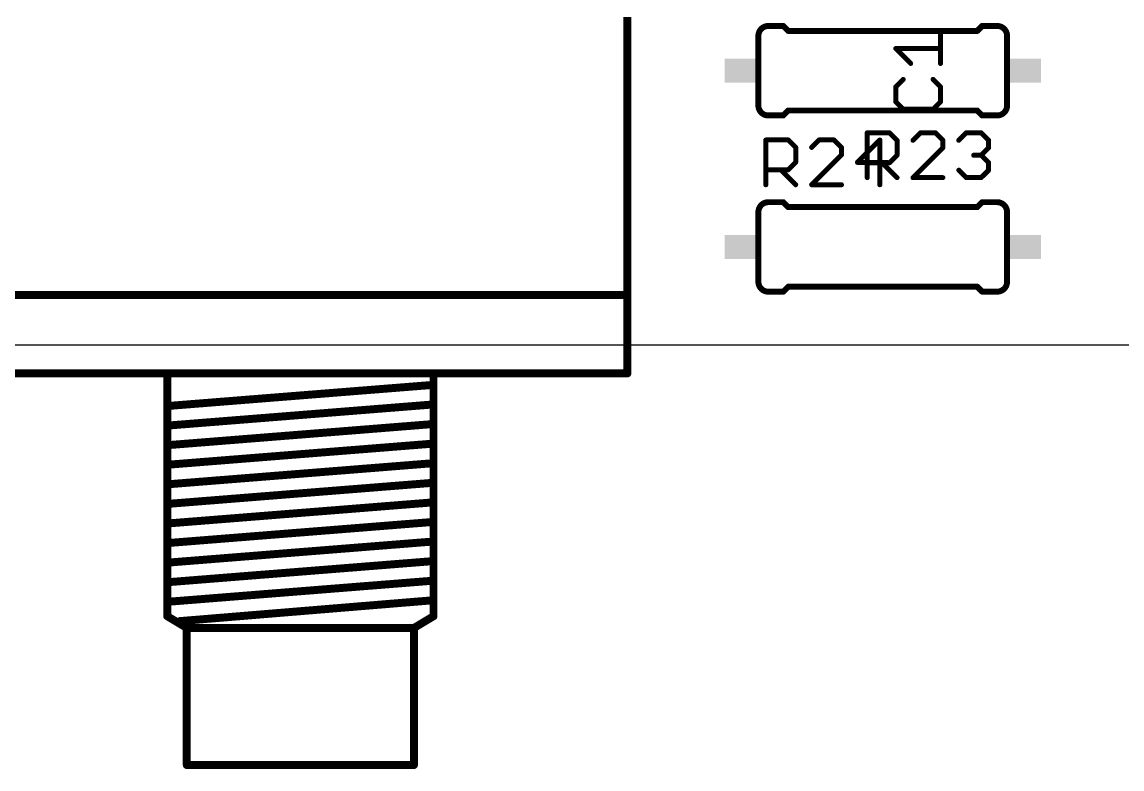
# Model space of a CAD drawing. Extents: x 0 to 70, y -10.8 to 60.8.
# Drawn here: x 16.02 to 44.11, y -10.83 to 8.24 of the extents above; entities that cross this region are included whole.
import ezdxf

# ---------------------------------------------------------------- set-up
doc = ezdxf.new("R2010")
doc.units = 0
for name, color, linetype in [('20', 7, 'CONTINUOUS'), ('21', 253, 'CONTINUOUS'), ('25', 253, 'CONTINUOUS')]:
    doc.layers.add(name, color=color, linetype=linetype)

# ---------------------------------------------------------------- blocks, each defined once
blk = doc.blocks.new('RECT')
blk.add_solid([(-0.5, -0.5), (0.5, -0.5), (-0.5, 0.5), (0.5, 0.5)])

msp = doc.modelspace()

# ---------------------------------------------------------------- linework, layer by layer
at = {"layer": '20'}
msp.add_line((0, 0), (70, 0), dxfattribs=at)
at = {"layer": '21'}
for points, const_width in [([(31.48, -0.73), (31.48, 8.37)], 0.2032), ([(35.079, 8.143), (35.46, 8.143)], 0.1524), ([(35.587, 8.016), (35.46, 8.143)], 0.1524), ([(40.413, 8.016), (40.54, 8.143)], 0.1524), ([(40.921, 8.143), (40.54, 8.143)], 0.1524), ([(34.825, 7.889), (34.825, 6.111)], 0.1524), ([(35.587, 8.016), (40.413, 8.016)], 0.1524), ([(41.175, 7.889), (41.175, 6.111)], 0.1524), ([(35.079, 5.857), (35.46, 5.857)], 0.1524), ([(35.587, 5.984), (35.46, 5.857)], 0.1524), ([(35.587, 5.984), (40.413, 5.984)], 0.1524), ([(40.413, 5.984), (40.54, 5.857)], 0.1524), ([(40.921, 5.857), (40.54, 5.857)], 0.1524), ([(35.079, 3.643), (35.46, 3.643)], 0.1524), ([(35.587, 3.516), (35.46, 3.643)], 0.1524), ([(40.413, 3.516), (40.54, 3.643)], 0.1524), ([(40.921, 3.643), (40.54, 3.643)], 0.1524), ([(34.825, 1.611), (34.825, 3.389)], 0.1524), ([(40.413, 3.516), (35.587, 3.516)], 0.1524), ([(41.175, 1.611), (41.175, 3.389)], 0.1524), ([(35.079, 1.357), (35.46, 1.357)], 0.1524), ([(35.587, 1.484), (35.46, 1.357)], 0.1524), ([(40.413, 1.484), (35.587, 1.484)], 0.1524), ([(40.413, 1.484), (40.54, 1.357)], 0.1524), ([(40.921, 1.357), (40.54, 1.357)], 0.1524), ([(14.78, 1.27), (31.48, 1.27)], 0.2032), ([(14.78, -0.73), (31.48, -0.73)], 0.2032), ([(19.73, -0.83), (19.73, -6.93)], 0.2032), ([(26.53, -6.93), (26.53, -0.83)], 0.2032), ([(19.83, -1.555), (26.43, -1.03)], 0.2032), ([(19.83, -2.055), (26.43, -1.53)], 0.2032), ([(19.83, -2.555), (26.43, -2.03)], 0.2032), ([(19.83, -3.055), (26.43, -2.53)], 0.2032), ([(19.83, -3.555), (26.43, -3.03)], 0.2032), ([(19.83, -4.055), (26.43, -3.53)], 0.2032), ([(19.83, -4.555), (26.43, -4.03)], 0.2032), ([(19.83, -5.055), (26.43, -4.53)], 0.2032), ([(19.83, -5.555), (26.43, -5.03)], 0.2032), ([(19.83, -6.055), (26.43, -5.53)], 0.2032), ([(19.83, -6.555), (26.43, -6.03)], 0.2032), ([(20.055, -7.055), (26.43, -6.53)], 0.2032), ([(19.73, -6.93), (20.23, -7.23)], 0.2032), ([(26.03, -7.23), (26.53, -6.93)], 0.2032), ([(20.23, -7.23), (20.23, -10.73)], 0.2032), ([(20.23, -7.23), (26.03, -7.23)], 0.2032), ([(26.03, -10.73), (26.03, -7.23)], 0.2032), ([(20.23, -10.73), (26.03, -10.73)], 0.2032)]:
    msp.add_lwpolyline(points, dxfattribs=dict(at, const_width=const_width))
for points, const_width in [([(35.079, 8.143, 0.4142), (34.825, 7.889)], 0.1524), ([(35.079, 8.1811, 1), (35.079, 8.1049)], 0.0762), ([(35.079, 8.1049, 1), (35.079, 8.1811)], 0.0762), ([(35.4869, 8.1699, 1), (35.4331, 8.1161)], 0.0762), ([(35.46, 8.1049, 1), (35.46, 8.1811)], 0.0762), ([(40.54, 8.1811, 1), (40.54, 8.1049)], 0.0762), ([(40.5669, 8.1161, 1), (40.5131, 8.1699)], 0.0762), ([(41.175, 7.889, 0.4142), (40.921, 8.143)], 0.1524), ([(40.921, 8.1811, 1), (40.921, 8.1049)], 0.0762), ([(40.921, 8.1049, 1), (40.921, 8.1811)], 0.0762), ([(34.8631, 7.889, 1), (34.7869, 7.889)], 0.0762), ([(34.7869, 7.889, 1), (34.8631, 7.889)], 0.0762), ([(35.587, 8.0541, 1), (35.587, 7.9779)], 0.0762), ([(35.5601, 7.9891, 1), (35.6139, 8.0429)], 0.0762), ([(40.3861, 8.0429, 1), (40.4399, 7.9891)], 0.0762), ([(40.413, 7.9779, 1), (40.413, 8.0541)], 0.0762), ([(41.2131, 7.889, 1), (41.1369, 7.889)], 0.0762), ([(41.1369, 7.889, 1), (41.2131, 7.889)], 0.0762), ([(34.825, 6.111, 0.4142), (35.079, 5.857)], 0.1524), ([(34.8631, 6.111, 1), (34.7869, 6.111)], 0.0762), ([(40.921, 5.857, 0.4142), (41.175, 6.111)], 0.1524), ([(41.2131, 6.111, 1), (41.1369, 6.111)], 0.0762), ([(34.7869, 6.111, 1), (34.8631, 6.111)], 0.0762), ([(35.079, 5.8951, 1), (35.079, 5.8189)], 0.0762), ([(35.079, 5.8189, 1), (35.079, 5.8951)], 0.0762), ([(35.4331, 5.8839, 1), (35.4869, 5.8301)], 0.0762), ([(35.46, 5.8189, 1), (35.46, 5.8951)], 0.0762), ([(35.587, 6.0221, 1), (35.587, 5.9459)], 0.0762), ([(35.6139, 5.9571, 1), (35.5601, 6.0109)], 0.0762), ([(40.4399, 6.0109, 1), (40.3861, 5.9571)], 0.0762), ([(40.413, 5.9459, 1), (40.413, 6.0221)], 0.0762), ([(40.54, 5.8951, 1), (40.54, 5.8189)], 0.0762), ([(40.5131, 5.8301, 1), (40.5669, 5.8839)], 0.0762), ([(40.921, 5.8951, 1), (40.921, 5.8189)], 0.0762), ([(40.921, 5.8189, 1), (40.921, 5.8951)], 0.0762), ([(41.1369, 6.111, 1), (41.2131, 6.111)], 0.0762), ([(35.079, 3.643, 0.4142), (34.825, 3.389)], 0.1524), ([(35.079, 3.6811, 1), (35.079, 3.6049)], 0.0762), ([(35.079, 3.6049, 1), (35.079, 3.6811)], 0.0762), ([(35.4869, 3.6699, 1), (35.4331, 3.6161)], 0.0762), ([(35.46, 3.6049, 1), (35.46, 3.6811)], 0.0762), ([(40.54, 3.6811, 1), (40.54, 3.6049)], 0.0762), ([(40.5669, 3.6161, 1), (40.5131, 3.6699)], 0.0762), ([(41.175, 3.389, 0.4142), (40.921, 3.643)], 0.1524), ([(40.921, 3.6811, 1), (40.921, 3.6049)], 0.0762), ([(40.921, 3.6049, 1), (40.921, 3.6811)], 0.0762), ([(34.8631, 3.389, 1), (34.7869, 3.389)], 0.0762), ([(34.7869, 3.389, 1), (34.8631, 3.389)], 0.0762), ([(35.587, 3.5541, 1), (35.587, 3.4779)], 0.0762), ([(35.5601, 3.4891, 1), (35.6139, 3.5429)], 0.0762), ([(40.3861, 3.5429, 1), (40.4399, 3.4891)], 0.0762), ([(40.413, 3.4779, 1), (40.413, 3.5541)], 0.0762), ([(41.2131, 3.389, 1), (41.1369, 3.389)], 0.0762), ([(41.1369, 3.389, 1), (41.2131, 3.389)], 0.0762), ([(34.825, 1.611, 0.4142), (35.079, 1.357)], 0.1524), ([(34.8631, 1.611, 1), (34.7869, 1.611)], 0.0762), ([(40.921, 1.357, 0.4142), (41.175, 1.611)], 0.1524), ([(41.2131, 1.611, 1), (41.1369, 1.611)], 0.0762), ([(34.7869, 1.611, 1), (34.8631, 1.611)], 0.0762), ([(35.079, 1.3951, 1), (35.079, 1.3189)], 0.0762), ([(35.079, 1.3189, 1), (35.079, 1.3951)], 0.0762), ([(35.4331, 1.3839, 1), (35.4869, 1.3301)], 0.0762), ([(35.46, 1.3189, 1), (35.46, 1.3951)], 0.0762), ([(35.587, 1.5221, 1), (35.587, 1.4459)], 0.0762), ([(35.6139, 1.4571, 1), (35.5601, 1.5109)], 0.0762), ([(40.4399, 1.5109, 1), (40.3861, 1.4571)], 0.0762), ([(40.413, 1.4459, 1), (40.413, 1.5221)], 0.0762), ([(40.54, 1.3951, 1), (40.54, 1.3189)], 0.0762), ([(40.5131, 1.3301, 1), (40.5669, 1.3839)], 0.0762), ([(40.921, 1.3951, 1), (40.921, 1.3189)], 0.0762), ([(40.921, 1.3189, 1), (40.921, 1.3951)], 0.0762), ([(41.1369, 1.611, 1), (41.2131, 1.611)], 0.0762), ([(31.48, 1.2192, 1), (31.48, 1.3208)], 0.1016), ([(19.7808, -0.83, 1), (19.6792, -0.83)], 0.1016), ([(26.5808, -0.83, 1), (26.4792, -0.83)], 0.1016), ([(31.4292, -0.73, 1), (31.5308, -0.73)], 0.1016), ([(31.48, -0.7808, 1), (31.48, -0.6792)], 0.1016), ([(26.434, -1.0806, 1), (26.426, -0.9794)], 0.1016), ([(19.826, -1.5044, 1), (19.834, -1.6056)], 0.1016), ([(26.434, -1.5806, 1), (26.426, -1.4794)], 0.1016), ([(19.826, -2.0044, 1), (19.834, -2.1056)], 0.1016), ([(26.434, -2.0806, 1), (26.426, -1.9794)], 0.1016), ([(19.826, -2.5044, 1), (19.834, -2.6056)], 0.1016), ([(26.434, -2.5806, 1), (26.426, -2.4794)], 0.1016), ([(19.826, -3.0044, 1), (19.834, -3.1056)], 0.1016), ([(26.434, -3.0806, 1), (26.426, -2.9794)], 0.1016), ([(19.826, -3.5044, 1), (19.834, -3.6056)], 0.1016), ([(26.434, -3.5806, 1), (26.426, -3.4794)], 0.1016), ([(26.434, -4.0806, 1), (26.426, -3.9794)], 0.1016), ([(19.826, -4.0044, 1), (19.834, -4.1056)], 0.1016), ([(19.826, -4.5044, 1), (19.834, -4.6056)], 0.1016), ([(26.434, -4.5806, 1), (26.426, -4.4794)], 0.1016), ([(19.826, -5.0044, 1), (19.834, -5.1056)], 0.1016), ([(26.434, -5.0806, 1), (26.426, -4.9794)], 0.1016), ([(19.826, -5.5044, 1), (19.834, -5.6056)], 0.1016), ([(26.434, -5.5806, 1), (26.426, -5.4794)], 0.1016), ([(19.826, -6.0044, 1), (19.834, -6.1056)], 0.1016), ([(26.434, -6.0806, 1), (26.426, -5.9794)], 0.1016), ([(19.826, -6.5044, 1), (19.834, -6.6056)], 0.1016), ([(26.4342, -6.5806, 1), (26.4258, -6.4794)], 0.1016), ([(19.7561, -6.8864, 1), (19.7039, -6.9736)], 0.1016), ([(19.6792, -6.93, 1), (19.7808, -6.93)], 0.1016), ([(20.0508, -7.0044, 1), (20.0592, -7.1056)], 0.1016), ([(26.4792, -6.93, 1), (26.5808, -6.93)], 0.1016), ([(26.5561, -6.9736, 1), (26.5039, -6.8864)], 0.1016), ([(20.2808, -7.23, 1), (20.1792, -7.23)], 0.1016), ([(20.23, -7.1792, 1), (20.23, -7.2808)], 0.1016), ([(20.2039, -7.2736, 1), (20.2561, -7.1864)], 0.1016), ([(26.0808, -7.23, 1), (25.9792, -7.23)], 0.1016), ([(26.0039, -7.1864, 1), (26.0561, -7.2736)], 0.1016), ([(26.03, -7.2808, 1), (26.03, -7.1792)], 0.1016), ([(20.23, -10.6792, 1), (20.23, -10.7808)], 0.1016), ([(26.03, -10.7808, 1), (26.03, -10.6792)], 0.1016), ([(20.1792, -10.73, 1), (20.2808, -10.73)], 0.1016), ([(25.9792, -10.73, 1), (26.0808, -10.73)], 0.1016)]:
    msp.add_lwpolyline(points, format="xyb", dxfattribs=dict(at, const_width=const_width))
at = {"layer": '25', "const_width": 0.0635}
for points in [[(39.5083, 7.9473, 1), (39.4447, 7.9473)], [(38.3551, 7.5885, 1), (38.3101, 7.5435)], [(38.3326, 7.5978, 1), (38.3326, 7.5343)], [(39.4765, 7.5343, 1), (39.4765, 7.5978)], [(38.6914, 7.1622, 1), (38.7364, 7.2072)], [(39.4447, 7.1847, 1), (39.5083, 7.1847)], [(38.5457, 6.7556, 1), (38.5007, 6.8004)], [(39.3084, 6.8004, 1), (39.2634, 6.7556)], [(38.3644, 6.5873, 1), (38.3008, 6.5873)], [(38.3101, 6.6097, 1), (38.3551, 6.5649)], [(39.5083, 6.5873, 1), (39.4447, 6.5873)], [(39.454, 6.5649, 1), (39.499, 6.6097)], [(38.3551, 6.2285, 1), (38.3101, 6.1835)], [(38.3008, 6.206, 1), (38.3644, 6.206)], [(39.4447, 6.206, 1), (39.5083, 6.206)], [(39.499, 6.1835, 1), (39.454, 6.2285)], [(38.5232, 6.0472, 1), (38.5232, 5.9837)], [(38.5007, 5.9929, 1), (38.5457, 6.0379)], [(39.2634, 6.0379, 1), (39.3084, 5.9929)], [(39.2859, 5.9837, 1), (39.2859, 6.0472)], [(37.6352, 5.4134, 1), (37.5716, 5.4134)], [(37.6034, 5.4451, 1), (37.6034, 5.3817)], [(38.1977, 5.4359, 1), (38.1529, 5.3909)], [(38.1753, 5.3817, 1), (38.1753, 5.4451)], [(38.9633, 5.4451, 1), (38.9633, 5.3817)], [(38.9858, 5.3909, 1), (38.9408, 5.4359)], [(39.367, 5.4359, 1), (39.3222, 5.3909)], [(39.3446, 5.3817, 1), (39.3446, 5.4451)], [(40.1326, 5.4451, 1), (40.1326, 5.3817)], [(40.1551, 5.3909, 1), (40.1101, 5.4359)], [(40.5363, 5.4359, 1), (40.4915, 5.3909)], [(40.5139, 5.3817, 1), (40.5139, 5.4451)], [(35.0473, 5.2314, 1), (34.9838, 5.2314)], [(35.0155, 5.2631, 1), (35.0155, 5.1997)], [(35.6098, 5.2539, 1), (35.565, 5.2089)], [(35.5874, 5.1997, 1), (35.5874, 5.2631)], [(35.8099, 5.0408, 1), (35.7463, 5.0408)], [(35.7557, 5.0183, 1), (35.8005, 5.0633)], [(36.1623, 5.0633, 1), (36.2073, 5.0183)], [(36.3754, 5.2631, 1), (36.3754, 5.1997)], [(36.3979, 5.2089, 1), (36.3529, 5.2539)], [(36.7791, 5.2539, 1), (36.7343, 5.2089)], [(36.7567, 5.1997, 1), (36.7567, 5.2631)], [(36.9792, 5.0408, 1), (36.9156, 5.0408)], [(36.925, 5.0183, 1), (36.9698, 5.0633)], [(37.9578, 5.2314, 1), (37.8942, 5.2314)], [(37.9485, 5.209, 1), (37.9035, 5.2538)], [(38.3978, 5.2228, 1), (38.3342, 5.2228)], [(38.3436, 5.2003, 1), (38.3884, 5.2453)], [(38.7502, 5.2453, 1), (38.7952, 5.2003)], [(39.5671, 5.2228, 1), (39.5035, 5.2228)], [(39.5035, 5.0321, 1), (39.5671, 5.0321)], [(39.5578, 5.0096, 1), (39.5128, 5.0546)], [(39.5129, 5.2003, 1), (39.5577, 5.2453)], [(39.9195, 5.2453, 1), (39.9645, 5.2003)], [(40.7364, 5.2228, 1), (40.6728, 5.2228)], [(40.6728, 5.0321, 1), (40.7364, 5.0321)], [(40.7271, 5.0096, 1), (40.6821, 5.0546)], [(40.6822, 5.2003, 1), (40.727, 5.2453)], [(36.9156, 4.8501, 1), (36.9792, 4.8501)], [(36.9699, 4.8276, 1), (36.9249, 4.8726)], [(38.3342, 4.8414, 1), (38.3978, 4.8414)], [(38.3884, 4.8189, 1), (38.3436, 4.8639)], [(40.3233, 4.8731, 1), (40.3233, 4.8097)], [(40.4914, 4.8639, 1), (40.5364, 4.8189)], [(40.5363, 4.8639, 1), (40.4915, 4.8189)], [(40.5139, 4.8097, 1), (40.5139, 4.8731)], [(35.0155, 4.5005, 1), (35.0155, 4.4371)], [(35.4193, 4.4913, 1), (35.3743, 4.4463)], [(35.565, 4.4913, 1), (35.6098, 4.4463)], [(35.5874, 4.4371, 1), (35.5874, 4.5005)], [(35.7463, 4.6594, 1), (35.8099, 4.6594)], [(35.8005, 4.6369, 1), (35.7557, 4.6819)], [(37.3541, 4.6912, 1), (37.3541, 4.6277)], [(37.3316, 4.6818, 1), (37.3766, 4.637)], [(37.6034, 4.6825, 1), (37.6034, 4.6191)], [(38.0072, 4.6733, 1), (37.9622, 4.6283)], [(38.1167, 4.6277, 1), (38.1167, 4.6912)], [(38.1529, 4.6733, 1), (38.1977, 4.6283)], [(38.1753, 4.6191, 1), (38.1753, 4.6825)], [(39.9645, 4.4826, 1), (39.9195, 4.4376)], [(40.7364, 4.6508, 1), (40.6728, 4.6508)], [(40.6822, 4.6283, 1), (40.727, 4.6733)], [(40.727, 4.4376, 1), (40.6822, 4.4826)], [(37.5716, 4.2695, 1), (37.6352, 4.2695)], [(38.3435, 4.247, 1), (38.3885, 4.292)], [(38.7502, 4.292, 1), (38.7952, 4.247)], [(38.7727, 4.3012, 1), (38.7727, 4.2378)], [(39.5353, 4.2378, 1), (39.5353, 4.3012)], [(40.1326, 4.3012, 1), (40.1326, 4.2378)], [(40.1101, 4.247, 1), (40.1551, 4.292)], [(40.4915, 4.292, 1), (40.5363, 4.247)], [(40.5139, 4.2378, 1), (40.5139, 4.3012)], [(40.6728, 4.4601, 1), (40.7364, 4.4601)], [(34.9838, 4.0875, 1), (35.0473, 4.0875)], [(35.7556, 4.065, 1), (35.8006, 4.11)], [(36.1623, 4.11, 1), (36.2073, 4.065)], [(36.1848, 4.1193, 1), (36.1848, 4.0558)], [(36.9474, 4.0558, 1), (36.9474, 4.1193)], [(37.8942, 4.0875, 1), (37.9578, 4.0875)]]:
    msp.add_lwpolyline(points, format="xyb", dxfattribs=at)
at = {"layer": '25', "const_width": 0.127}
for points in [[(39.4765, 7.1847), (39.4765, 7.9473)], [(38.7139, 7.1847), (38.3326, 7.566)], [(38.3326, 7.566), (39.4765, 7.566)], [(38.5232, 6.778), (38.3326, 6.5873)], [(39.4765, 6.5873), (39.2859, 6.778)], [(38.3326, 6.5873), (38.3326, 6.206)], [(39.4765, 6.206), (39.4765, 6.5873)], [(38.3326, 6.206), (38.5232, 6.0154)], [(39.2859, 6.0154), (39.4765, 6.206)], [(38.5232, 6.0154), (39.2859, 6.0154)], [(37.6034, 4.2695), (37.6034, 5.4134)], [(37.6034, 5.4134), (38.1753, 5.4134)], [(38.1753, 5.4134), (38.366, 5.2228)], [(38.9633, 5.4134), (38.7727, 5.2228)], [(39.3446, 5.4134), (38.9633, 5.4134)], [(39.5353, 5.2228), (39.3446, 5.4134)], [(39.942, 5.2228), (40.1326, 5.4134)], [(40.1326, 5.4134), (40.5139, 5.4134)], [(40.5139, 5.4134), (40.7046, 5.2228)], [(35.0155, 4.0875), (35.0155, 5.2314)], [(35.0155, 5.2314), (35.5874, 5.2314)], [(35.5874, 5.2314), (35.7781, 5.0408)], [(35.7781, 5.0408), (35.7781, 4.6594)], [(36.3754, 5.2314), (36.1848, 5.0408)], [(36.7567, 5.2314), (36.3754, 5.2314)], [(36.9474, 5.0408), (36.7567, 5.2314)], [(36.9474, 4.8501), (36.9474, 5.0408)], [(37.926, 5.2314), (37.3541, 4.6594)], [(37.926, 4.0875), (37.926, 5.2314)], [(38.366, 5.2228), (38.366, 4.8414)], [(38.7727, 4.2695), (39.5353, 5.0321)], [(39.5353, 5.0321), (39.5353, 5.2228)], [(40.7046, 5.0321), (40.5139, 4.8414)], [(40.7046, 5.2228), (40.7046, 5.0321)], [(36.1848, 4.0875), (36.9474, 4.8501)], [(38.366, 4.8414), (38.1753, 4.6508)], [(40.5139, 4.8414), (40.3233, 4.8414)], [(40.5139, 4.8414), (40.7046, 4.6508)], [(35.5874, 4.4688), (35.0155, 4.4688)], [(35.3968, 4.4688), (35.7781, 4.0875)], [(35.7781, 4.6594), (35.5874, 4.4688)], [(37.3541, 4.6594), (38.1167, 4.6594)], [(38.1753, 4.6508), (37.6034, 4.6508)], [(37.9847, 4.6508), (38.366, 4.2695)], [(40.1326, 4.2695), (39.942, 4.4601)], [(40.7046, 4.4601), (40.5139, 4.2695)], [(40.7046, 4.6508), (40.7046, 4.4601)], [(39.5353, 4.2695), (38.7727, 4.2695)], [(40.5139, 4.2695), (40.1326, 4.2695)], [(36.9474, 4.0875), (36.1848, 4.0875)]]:
    msp.add_lwpolyline(points, dxfattribs=at)

# ---------------------------------------------------------------- block references
at = {"layer": '21', "xscale": 0.8636, "yscale": 0.6096, "rotation": 180}
for p in [(34.3932, 7), (41.6068, 7)]:
    msp.add_blockref('RECT', p, dxfattribs=at)
at = {"layer": '21', "xscale": 0.8636, "yscale": 0.6096}
for p in [(34.3932, 2.5), (41.6068, 2.5)]:
    msp.add_blockref('RECT', p, dxfattribs=at)

doc.saveas('drawing.dxf')
